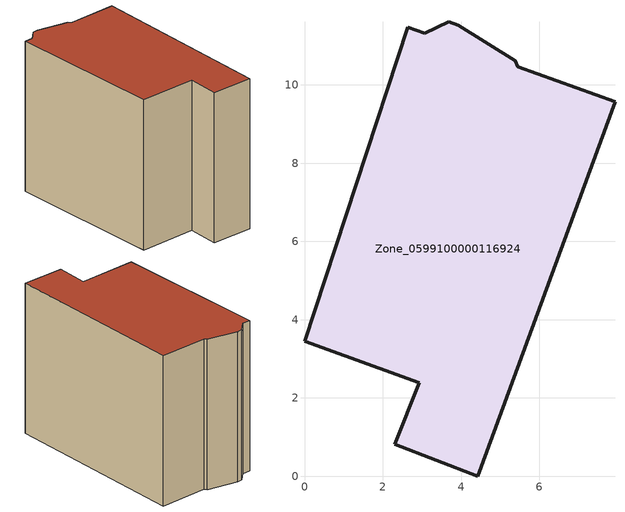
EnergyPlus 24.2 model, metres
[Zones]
Zone_0599100000116924
 floor ground (C_G): 7.93,9.56 4.43,0 2.31,0.81 2.93,2.39 0,3.44 2.64,11.47 3.08,11.32 3.69,11.61 3.93,11.52 5.38,10.61 5.46,10.46 z0
 wall outside (C_F): 0,3.44 2.93,2.39 2.31,0.81 4.43,0 7.93,9.56 5.46,10.46 5.38,10.61 3.93,11.52 3.69,11.61 3.08,11.32 2.64,11.47 0,3.44 z0:8.23
 roof outside (C_R): 5.38,10.61 3.93,11.52 3.69,11.61 3.08,11.32 2.64,11.47 0,3.44 2.93,2.39 2.31,0.81 4.43,0 7.93,9.56 5.46,10.46 z8.23
[BUILDING]
Pand.0599100000116924: North Axis=0; Terrain=City; Loads Convergence Tolerance Value=0.04; Temperature Convergence Tolerance Value=0.4; Solar Distribution=FullExterior; Maximum Number of Warmup Days=25; Minimum Number of Warmup Days=1
[Site:Location]
Rotterdam.The.Hague.AP_ZH_NLD Design_Conditions: Latitude=51.96; Longitude=4.45; Time Zone=1; Elevation=-4.5
[SITE:GROUNDTEMPERATURE:BUILDINGSURFACE]
18, 18, 18, 18, 18, 18, 18, 18, 18, 18, 18, 18
[MATERIAL] Thermal Absorptance=0.9; Solar Absorptance=0.7; Visible Absorptance=0.7
Name | Roughness | Thickness | Conductivity | Density | Specific Heat
G.TI.1946 | MediumSmooth | 0.15 | 1 | 540 | 1210
F.TI.1946 | Rough | 0.3 | 0.857143 | 1920 | 840
R.TI.1946 | MediumRough | 0.2 | 0.1 | 1500 | 1000
[CONSTRUCTION]
C_G: G.TI.1946
C_F: F.TI.1946
C_R: R.TI.1946
[ZONE]
Zone_0599100000116924: Type=1; Multiplier=1; Ceiling Height=Autocalculate; Volume=Autocalculate; Floor Area=autocalculate; Part of Total Floor Area=Yes
[ZONEINFILTRATION:DESIGNFLOWRATE]
Infil_Zone_0599100000116924: Zone or ZoneList or Space or SpaceList=Zone_0599100000116924; Schedule=AlwaysOn; Design Flow Rate Calculation Method=Flow/Area; Flow Rate per Floor Area=0.003; Constant Term Coefficient=1; Temperature Term Coefficient=0; Velocity Term Coefficient=0; Velocity Squared Term Coefficient=0
[HVACTEMPLATE:ZONE:IDEALLOADSAIRSYSTEM]
Zone_0599100000116924: Maximum Heating Supply Air Temperature=50; Minimum Cooling Supply Air Temperature=13; Maximum Heating Supply Air Humidity Ratio=0.0156; Minimum Cooling Supply Air Humidity Ratio=0.0077; Heating Limit=NoLimit; Cooling Limit=NoLimit; Dehumidification Control Type=ConstantSensibleHeatRatio; Cooling Sensible Heat Ratio=0.7; Dehumidification Setpoint=60; Humidification Control Type=None; Humidification Setpoint=30; Outdoor Air Method=None; Outdoor Air Flow Rate per Person=0.00944; Outdoor Air Flow Rate per Zone Floor Area=0; Outdoor Air Flow Rate per Zone=0; Demand Controlled Ventilation Type=None; Outdoor Air Economizer Type=NoEconomizer; Heat Recovery Type=None; Sensible Heat Recovery Effectiveness=0.7; Latent Heat Recovery Effectiveness=0.65
[ZONECONTROL:THERMOSTAT]
ThermostatControl_Zone_0599100000116924: Zone or ZoneList=Zone_0599100000116924; Control Type Schedule=DualSetpointControlType; Control 1=Thermostat_Zone_0599100000116924; Temperature Difference Between Cutout And Setpoint=0
[THERMOSTATSETPOINT:DUALSETPOINT]
Thermostat_Zone_0599100000116924: Heating Setpoint Temperature Schedule=HeatingSetpoint_Zone_0599100000116924; Cooling Setpoint Temperature Schedule=CoolingSetpoint_Zone_0599100000116924
[SCHEDULE:COMPACT]
HeatingSetpoint_Zone_0599100000116924: Through: 12/31, For: AllDays, Until: 24:00, 21
CoolingSetpoint_Zone_0599100000116924: Through: 12/31, For: AllDays, Until: 24:00, 24
DualSetpointControlType: Through: 12/31, For: AllDays, Until: 24:00, 4
AlwaysOn: Through: 12/31, For: AllDays, Until: 24:00, 1
